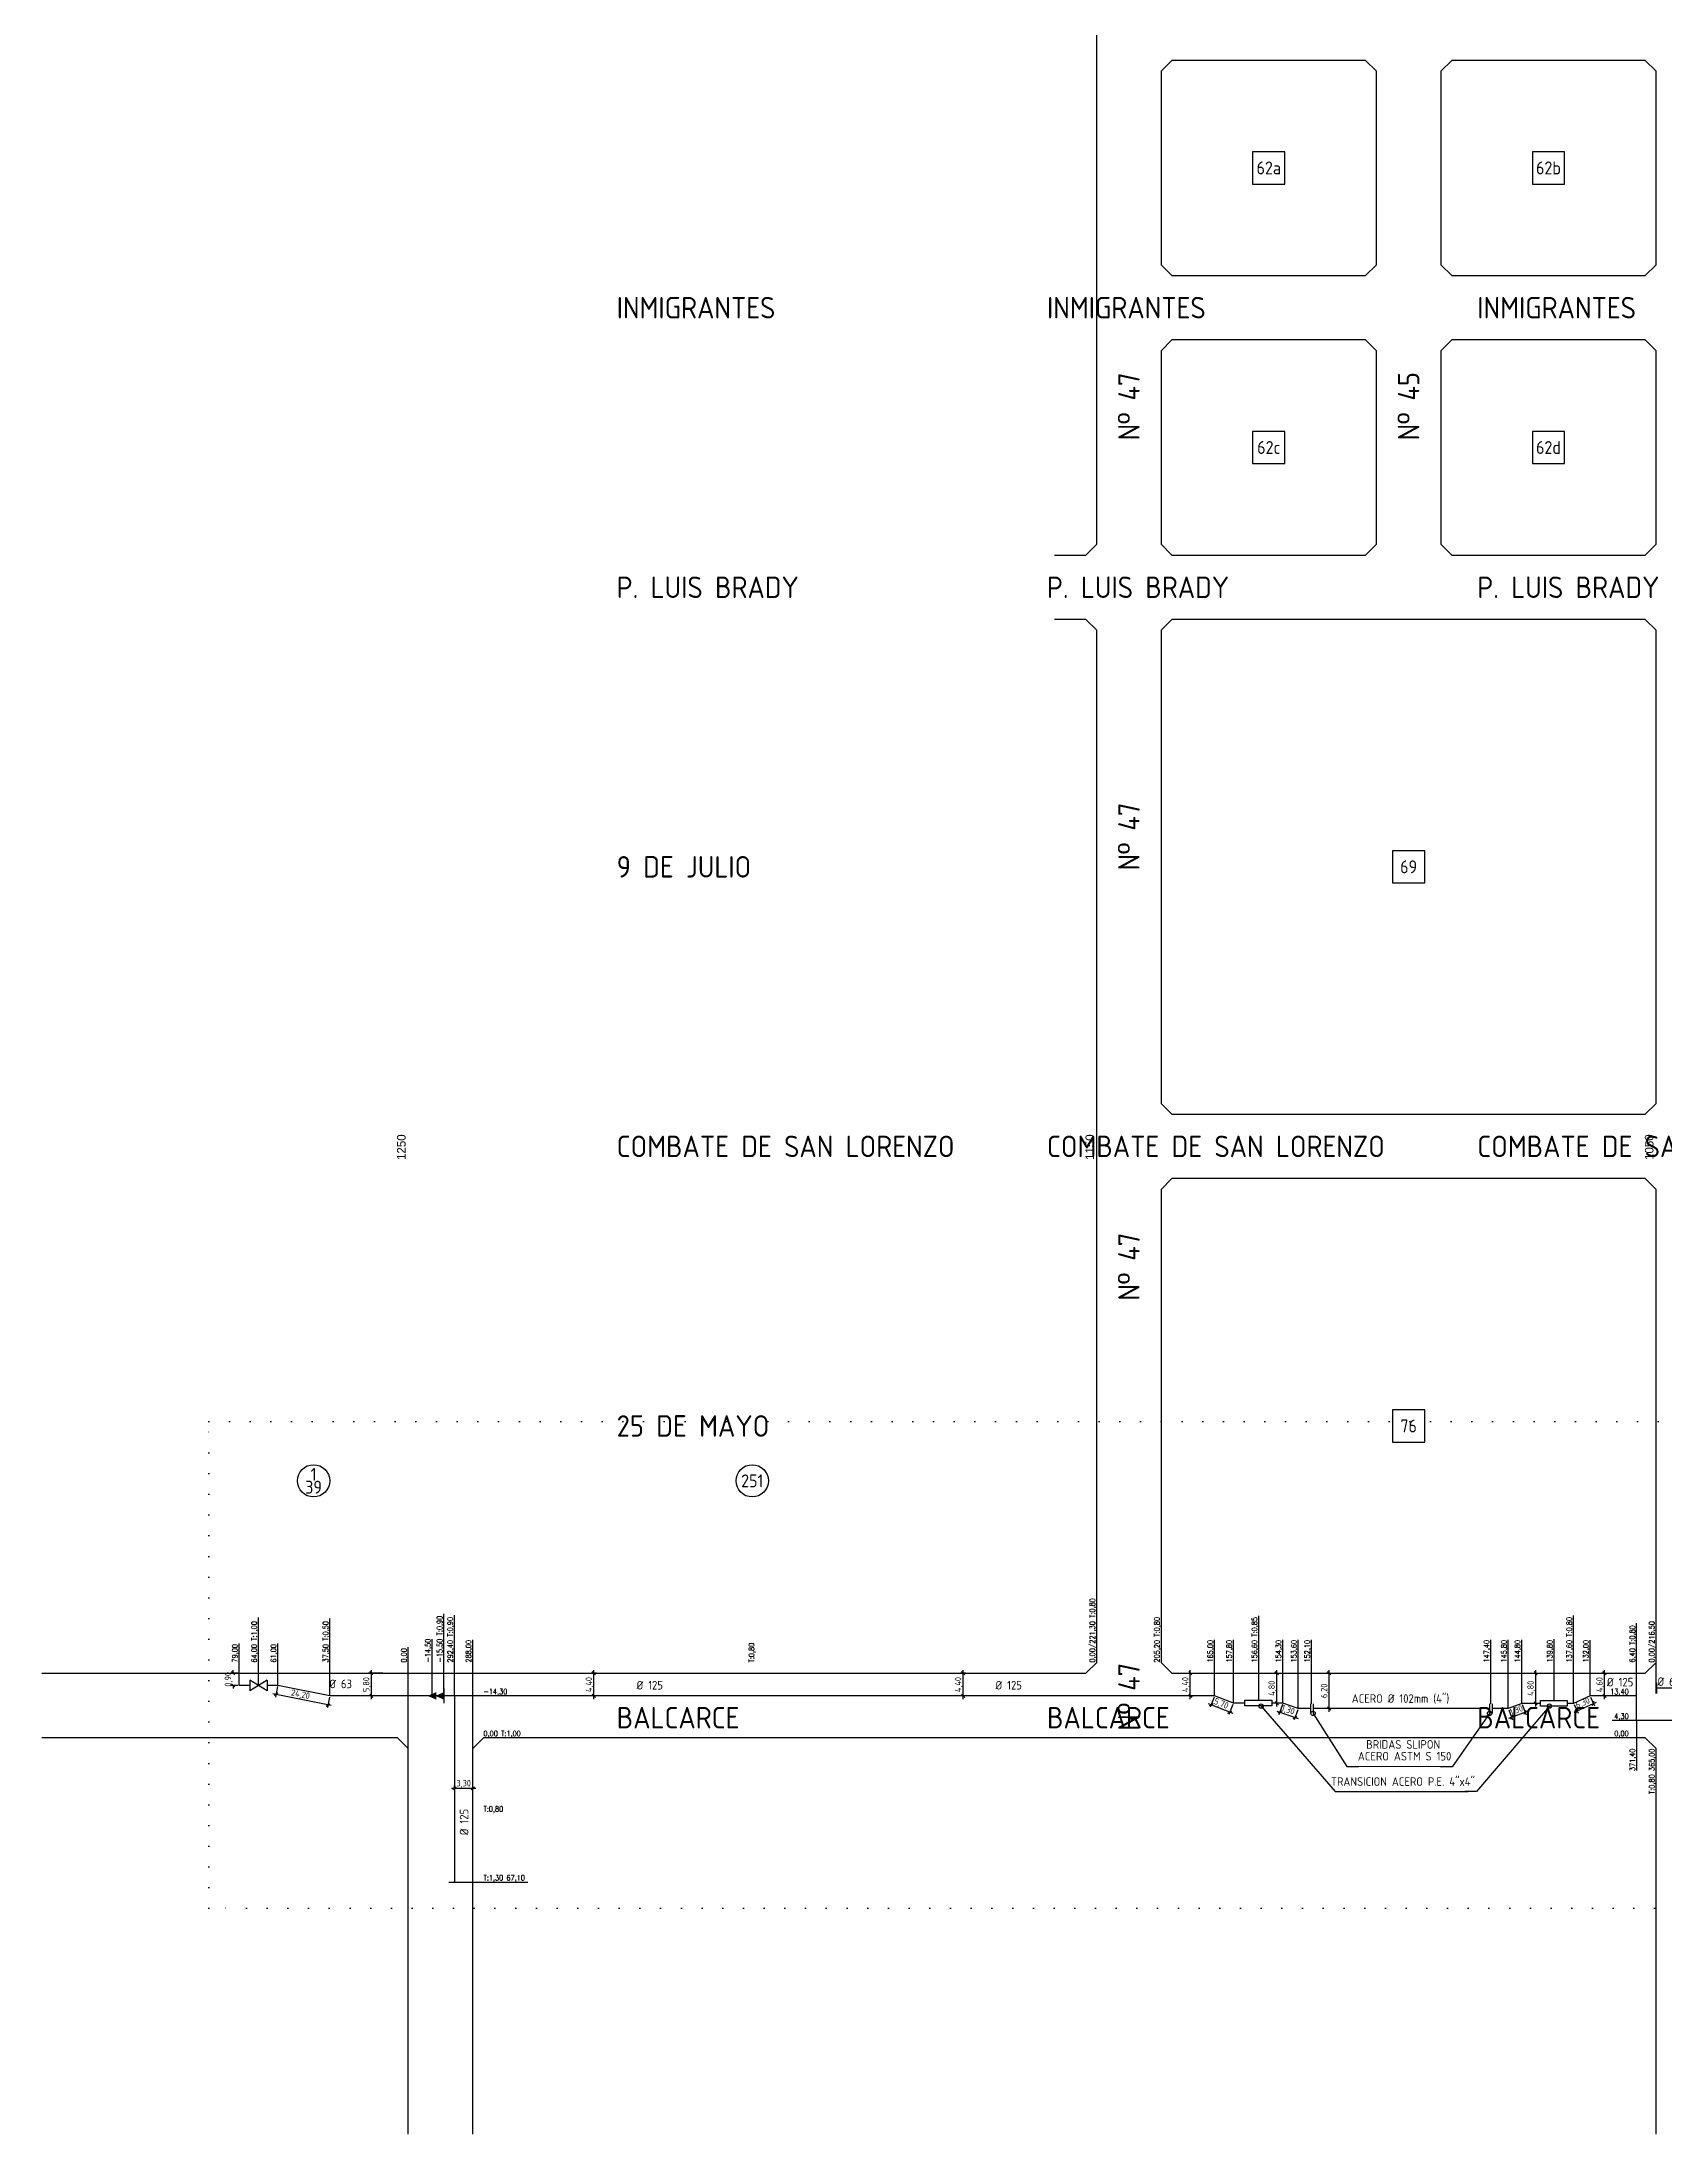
# Model space of a CAD drawing. Extents: x -48 to 13651, y -112 to 3468.
# Drawn here: x -48 to 706, y 1285 to 2258 of the extents above; entities that cross this region are included whole.
import ezdxf
from ezdxf.enums import TextEntityAlignment as Align

# ---------------------------------------------------------------- set-up
doc = ezdxf.new("R2010")
doc.units = 0
doc.header["$LTSCALE"] = 6
doc.header["$MEASUREMENT"] = 0
doc.linetypes.add('DOT2', pattern=[3.175, 0, -3.175])
doc.linetypes.add('HIDDEN', pattern=[0.375, 0.25, -0.125])
doc.layers.get('0').update_dxf_attribs({"linetype": 'CONTINUOUS'})
doc.layers.get('DEFPOINTS').update_dxf_attribs({"linetype": 'CONTINUOUS'})
for name, color, linetype in [('125', 101, 'CONTINUOUS'), ('A90', 10, 'CONTINUOUS'), ('AMPLIACIONES', 2, 'CONTINUOUS'), ('CAS', 7, 'CONTINUOUS'), ('CAÑERIA SIN CROQUIS', 210, 'HIDDEN'), ('Caño 110mm', 170, 'CONTINUOUS'), ('COTA', 2, 'CONTINUOUS'), ('Cotas', 7, 'CONTINUOUS'), ('MANZANAS', 7, 'CONTINUOUS'), ('NOMB_CALLES', 4, 'CONTINUOUS'), ('NUMCASA', 12, 'CONTINUOUS'), ('NUMERO-CROQUIS', 13, 'CONTINUOUS'), ('NUMERO-MANZANA', 4, 'CONTINUOUS'), ('PROGRESIVA', 60, 'CONTINUOUS'), ('RADIO', 4, 'DOT2'), ('REDUCCIONES', 13, 'CONTINUOUS'), ('TXTDIAMETRO', 7, 'CONTINUOUS'), ('VALVULAS', 20, 'CONTINUOUS')]:
    doc.layers.add(name, color=color, linetype=linetype)
doc.layers.add('ATENCION', color=7, linetype='CONTINUOUS', plot=False)
doc.styles.add('ABADIMTCONDE', font='isocp.shx')
doc.styles.add('GEOSLAB703LTBT', font='isocp.shx', dxfattribs={"width": 0.9, "height": 8})
doc.styles.add('GOTHICE', font='GOTHICE.shx', dxfattribs={"height": 0.6})
doc.styles.add('ROMANS', font='romans.shx', dxfattribs={"width": 0.8, "height": 2.5})
doc.dimstyles.new('COTA02', dxfattribs={"dimtxt": 3, "dimasz": 1.5, "dimexe": 1.25, "dimexo": 0.625, "dimgap": 0.3, "dimtad": 1, "dimtoh": 1, "dimdsep": 46, "dimlunit": 6, "dimtxsty": 'ABADIMTCONDE', "dimblk1": 'OBLIQUE', "dimblk2": 'OBLIQUE', "dimsah": 1, "dimcen": 2.5, "dimdle": 1.5, "dimclrd": 60, "dimclre": 60, "dimclrt": 256, "dimadec": 0, "dimazin": 0, "dimtfac": 1, "dimtix": 1, "dimtofl": 0, "dimtmove": 0, "dimatfit": 0, "dimldrblk": 'OBLIQUE', "dimfxl": 1, "dimtolj": 1, "dimtzin": 0, "dimarcsym": 0})
doc.dimstyles.new('COTA02$7', dxfattribs={"dimtxt": 2, "dimasz": 4, "dimexe": 1.25, "dimexo": 0.625, "dimtad": 3, "dimtih": 1, "dimtoh": 1, "dimdsep": 46, "dimlunit": 6, "dimtxsty": 'ABADIMTCONDE', "dimblk1": 'NONE', "dimblk2": 'NONE', "dimsah": 1, "dimcen": 2.5, "dimdle": 1.5, "dimclrd": 12, "dimclre": 12, "dimclrt": 256, "dimadec": 0, "dimazin": 0, "dimtfac": 1, "dimtix": 1, "dimtmove": 0, "dimatfit": 0, "dimldrblk": 'NONE', "dimfxl": 1, "dimtolj": 1, "dimtzin": 0, "dimarcsym": 0})

# ---------------------------------------------------------------- blocks, each defined once
blk = doc.blocks.new('_NONE')
at = {"color": 0, "linetype": 'ByBlock'}
blk.add_circle((0, 0), 0.25, dxfattribs=at)
blk = doc.blocks.new('CUADRADO')
at = {"layer": 'NUMERO-MANZANA', "linetype": 'Continuous'}
blk.add_lwpolyline([(-7.5, -7.5), (7.5, -7.5), (7.5, 7.5), (-7.5, 7.5)], close=True, dxfattribs=at)
blk = doc.blocks.new('CUPLARED')
at = {"layer": 'REDUCCIONES'}
blk.add_lwpolyline([(4, 0, 0, 3.5, 0), (0, 0, 3.5, 3.5, 0)], format="xyseb", dxfattribs=at)
blk = doc.blocks.new('D63')
at = {"layer": 'TXTDIAMETRO', "color": 7, "ltscale": 0.1, "style": 'ABADIMTCONDE'}
blk.add_text('Ø 63', height=4, dxfattribs=at).set_placement((0, 0), align=Align.MIDDLE)
blk = doc.blocks.new('_OBLIQUE')
at = {"color": 0, "linetype": 'ByBlock'}
blk.add_line((-0.5, -0.5), (0.5, 0.5), dxfattribs=at)
blk = doc.blocks.new('*D1157')
at = {"layer": 'COTA', "color": 60, "lineweight": -2, "transparency": 16777216}
for p, q in [((664.1, 1481.07), (674.5, 1485.72)), ((664.16, 1484.59), (665.98, 1480.54)), ((671.83, 1488.02), (673.64, 1483.97))]:
    blk.add_line(p, q, dxfattribs=at)
at = {"layer": 'DEFPOINTS', "color": 0, "transparency": 16777216}
for p in [(663.91, 1485.16), (671.57, 1488.59), (673.13, 1485.11)]:
    blk.add_point(p, dxfattribs=at)
at = {"layer": 'COTA', "color": 60, "lineweight": -2, "transparency": 16777216, "xscale": 1.5, "yscale": 1.5, "zscale": 1.5}
for p, rotation in [((665.47, 1481.68), 204.1134680173998), ((673.13, 1485.11), 24.11346801739984)]:
    blk.add_blockref('_OBLIQUE', p, dxfattribs=dict(at, rotation=rotation))
at = {"layer": 'COTA', "transparency": 16777216, "insert": (668.24, 1485.14), "char_height": 3, "attachment_point": 5, "rotation": 24.11347, "style": 'ABADIMTCONDE'}
blk.add_mtext('\\A1;6,30', dxfattribs=at)
blk = doc.blocks.new('*D1158')
at = {"layer": 'COTA', "color": 60, "lineweight": -2, "transparency": 16777216}
for p, q in [((642.79, 1481.57), (633.65, 1478.15)), ((633.74, 1482.2), (635.5, 1477.5)), ((640.06, 1484.57), (641.83, 1479.88))]:
    blk.add_line(p, q, dxfattribs=at)
at = {"layer": 'DEFPOINTS', "color": 0, "transparency": 16777216}
for p in [(633.52, 1482.78), (639.84, 1485.16), (635.06, 1478.67)]:
    blk.add_point(p, dxfattribs=at)
at = {"layer": 'COTA', "color": 60, "lineweight": -2, "transparency": 16777216, "xscale": 1.5, "yscale": 1.5, "zscale": 1.5}
for p, rotation in [((635.06, 1478.67), 200.5693236064851), ((641.39, 1481.05), 20.56932360648519)]:
    blk.add_blockref('_OBLIQUE', p, dxfattribs=dict(at, rotation=rotation))
at = {"layer": 'COTA', "transparency": 16777216, "insert": (637.39, 1481.71), "char_height": 3, "attachment_point": 5, "rotation": 20.56932, "style": 'ABADIMTCONDE'}
blk.add_mtext('\\A1;1,30', dxfattribs=at)
blk = doc.blocks.new('*D1159')
at = {"layer": 'COTA', "color": 60, "lineweight": -2, "transparency": 16777216}
for p, q in [((678.02, 1499.15), (677.04, 1499.15)), ((678.29, 1487.09), (678.29, 1500.65)), ((678.02, 1488.59), (677.04, 1488.59))]:
    blk.add_line(p, q, dxfattribs=at)
at = {"layer": 'DEFPOINTS', "color": 0, "transparency": 16777216}
for p in [(678.29, 1499.15), (678.64, 1499.15), (678.64, 1488.59)]:
    blk.add_point(p, dxfattribs=at)
at = {"layer": 'COTA', "color": 60, "lineweight": -2, "transparency": 16777216, "xscale": 1.5, "yscale": 1.5, "zscale": 1.5}
for p, rotation in [((678.29, 1499.15), 90), ((678.29, 1488.59), 270)]:
    blk.add_blockref('_OBLIQUE', p, dxfattribs=dict(at, rotation=rotation))
at = {"layer": 'COTA', "transparency": 16777216, "insert": (676.27, 1493.87), "char_height": 3, "attachment_point": 5, "rotation": 90, "style": 'ABADIMTCONDE'}
blk.add_mtext('\\A1;4,60', dxfattribs=at)
blk = doc.blocks.new('*D1160')
at = {"layer": 'COTA', "color": 60, "lineweight": -2, "transparency": 16777216}
for p, q in [((646.04, 1499.15), (647.53, 1499.15)), ((646.28, 1483.66), (646.28, 1500.65)), ((646.04, 1485.16), (647.53, 1485.16))]:
    blk.add_line(p, q, dxfattribs=at)
at = {"layer": 'DEFPOINTS', "color": 0, "transparency": 16777216}
for p in [(645.41, 1499.15), (646.28, 1499.15), (645.41, 1485.16)]:
    blk.add_point(p, dxfattribs=at)
at = {"layer": 'COTA', "color": 60, "lineweight": -2, "transparency": 16777216, "xscale": 1.5, "yscale": 1.5, "zscale": 1.5}
for p, rotation in [((646.28, 1499.15), 90), ((646.28, 1485.16), 270)]:
    blk.add_blockref('_OBLIQUE', p, dxfattribs=dict(at, rotation=rotation))
at = {"layer": 'COTA', "transparency": 16777216, "insert": (644.26, 1492.15), "char_height": 3, "attachment_point": 5, "rotation": 90, "style": 'ABADIMTCONDE'}
blk.add_mtext('\\A1;4,80', dxfattribs=at)
blk = doc.blocks.new('*D1161')
at = {"layer": 'COTA', "color": 60, "lineweight": -2, "transparency": 16777216}
for p, q in [((550.03, 1499.15), (549.05, 1499.15)), ((550.3, 1481.28), (550.3, 1500.65)), ((550.03, 1482.78), (549.05, 1482.78))]:
    blk.add_line(p, q, dxfattribs=at)
at = {"layer": 'DEFPOINTS', "color": 0, "transparency": 16777216}
for p in [(550.3, 1499.15), (550.65, 1499.15), (550.65, 1482.78)]:
    blk.add_point(p, dxfattribs=at)
at = {"layer": 'COTA', "color": 60, "lineweight": -2, "transparency": 16777216, "xscale": 1.5, "yscale": 1.5, "zscale": 1.5}
for p, rotation in [((550.3, 1499.15), 90), ((550.3, 1482.78), 270)]:
    blk.add_blockref('_OBLIQUE', p, dxfattribs=dict(at, rotation=rotation))
at = {"layer": 'COTA', "transparency": 16777216, "insert": (548.28, 1490.96), "char_height": 3, "attachment_point": 5, "rotation": 90, "style": 'ABADIMTCONDE'}
blk.add_mtext('\\A1;6,20', dxfattribs=at)
blk = doc.blocks.new('*D1162')
at = {"layer": 'COTA', "color": 60, "lineweight": -2, "transparency": 16777216}
for p, q in [((525.67, 1499.15), (524.7, 1499.15)), ((525.95, 1483.72), (525.95, 1500.65)), ((525.67, 1485.22), (524.7, 1485.22))]:
    blk.add_line(p, q, dxfattribs=at)
at = {"layer": 'DEFPOINTS', "color": 0, "transparency": 16777216}
for p in [(525.95, 1499.15), (526.3, 1499.15), (526.3, 1485.22)]:
    blk.add_point(p, dxfattribs=at)
at = {"layer": 'COTA', "color": 60, "lineweight": -2, "transparency": 16777216, "xscale": 1.5, "yscale": 1.5, "zscale": 1.5}
for p, rotation in [((525.95, 1499.15), 90), ((525.95, 1485.22), 270)]:
    blk.add_blockref('_OBLIQUE', p, dxfattribs=dict(at, rotation=rotation))
at = {"layer": 'COTA', "transparency": 16777216, "insert": (523.92, 1492.18), "char_height": 3, "attachment_point": 5, "rotation": 90, "style": 'ABADIMTCONDE'}
blk.add_mtext('\\A1;4,80', dxfattribs=at)
blk = doc.blocks.new('*D1163')
at = {"layer": 'COTA', "color": 60, "lineweight": -2, "transparency": 16777216}
for p, q in [((485.76, 1487.12), (485.76, 1500.65)), ((485.86, 1499.15), (487.01, 1499.15)), ((485.86, 1488.62), (487.01, 1488.62))]:
    blk.add_line(p, q, dxfattribs=at)
at = {"layer": 'DEFPOINTS', "color": 0, "transparency": 16777216}
for p in [(485.24, 1499.15), (485.76, 1499.15), (485.24, 1488.62)]:
    blk.add_point(p, dxfattribs=at)
at = {"layer": 'COTA', "color": 60, "lineweight": -2, "transparency": 16777216, "xscale": 1.5, "yscale": 1.5, "zscale": 1.5}
for p, rotation in [((485.76, 1499.15), 90), ((485.76, 1488.62), 270)]:
    blk.add_blockref('_OBLIQUE', p, dxfattribs=dict(at, rotation=rotation))
at = {"layer": 'COTA', "transparency": 16777216, "insert": (483.74, 1493.88), "char_height": 3, "attachment_point": 5, "rotation": 90, "style": 'ABADIMTCONDE'}
blk.add_mtext('\\A1;4,40', dxfattribs=at)
blk = doc.blocks.new('*D1164')
at = {"layer": 'COTA', "color": 60, "lineweight": -2, "transparency": 16777216}
for p, q in [((525.92, 1481.55), (535.9, 1478.13)), ((528.56, 1484.63), (526.94, 1479.88)), ((535.7, 1482.19), (534.07, 1477.44))]:
    blk.add_line(p, q, dxfattribs=at)
at = {"layer": 'DEFPOINTS', "color": 0, "transparency": 16777216}
for p in [(528.77, 1485.22), (535.9, 1482.78), (534.48, 1478.62)]:
    blk.add_point(p, dxfattribs=at)
at = {"layer": 'COTA', "color": 60, "lineweight": -2, "transparency": 16777216, "xscale": 1.5, "yscale": 1.5, "zscale": 1.5}
for p, rotation in [((527.34, 1481.06), 161.1220401198273), ((534.48, 1478.62), 341.1220401198273)]:
    blk.add_blockref('_OBLIQUE', p, dxfattribs=dict(at, rotation=rotation))
at = {"layer": 'COTA', "transparency": 16777216, "insert": (531.13, 1481.91), "char_height": 3, "attachment_point": 5, "rotation": 341.12204, "style": 'ABADIMTCONDE'}
blk.add_mtext('\\A1;1,30', dxfattribs=at)
blk = doc.blocks.new('*D1165')
at = {"layer": 'COTA', "color": 60, "lineweight": -2, "transparency": 16777216}
for p, q in [((494.04, 1485.01), (505.55, 1480.52)), ((496.82, 1488.04), (494.98, 1483.3)), ((505.55, 1484.64), (503.7, 1479.9))]:
    blk.add_line(p, q, dxfattribs=at)
at = {"layer": 'DEFPOINTS', "color": 0, "transparency": 16777216}
for p in [(497.05, 1488.62), (504.15, 1481.07), (505.77, 1485.22)]:
    blk.add_point(p, dxfattribs=at)
at = {"layer": 'COTA', "color": 60, "lineweight": -2, "transparency": 16777216, "xscale": 1.5, "yscale": 1.5, "zscale": 1.5}
for p, rotation in [((495.43, 1484.46), 158.7286412460765), ((504.15, 1481.07), 338.7286412460765)]:
    blk.add_blockref('_OBLIQUE', p, dxfattribs=dict(at, rotation=rotation))
at = {"layer": 'COTA', "transparency": 16777216, "insert": (500.06, 1484.83), "char_height": 3, "attachment_point": 5, "rotation": 338.72864, "style": 'ABADIMTCONDE'}
blk.add_mtext('\\A1;5,70', dxfattribs=at)
blk = doc.blocks.new('*D1166')
at = {"layer": 'COTA', "color": 60, "lineweight": -2, "transparency": 16777216}
for p, q in [((142.29, 1445.65), (153.73, 1445.65)), ((143.79, 1445.64), (143.79, 1446.9)), ((152.23, 1445.64), (152.23, 1446.9))]:
    blk.add_line(p, q, dxfattribs=at)
at = {"layer": 'DEFPOINTS', "color": 0, "transparency": 16777216}
for p in [(143.79, 1445.02), (152.23, 1445.65), (152.23, 1445.02)]:
    blk.add_point(p, dxfattribs=at)
at = {"layer": 'COTA', "color": 60, "lineweight": -2, "transparency": 16777216, "xscale": 1.5, "yscale": 1.5, "zscale": 1.5, "rotation": 180}
blk.add_blockref('_OBLIQUE', (143.79, 1445.65), dxfattribs=at)
at = {"layer": 'COTA', "color": 60, "lineweight": -2, "transparency": 16777216, "xscale": 1.5, "yscale": 1.5, "zscale": 1.5}
blk.add_blockref('_OBLIQUE', (152.23, 1445.65), dxfattribs=at)
at = {"layer": 'COTA', "transparency": 16777216, "insert": (148.01, 1447.68), "char_height": 3, "attachment_point": 5, "style": 'ABADIMTCONDE'}
blk.add_mtext('\\A1;3,30', dxfattribs=at)
blk = doc.blocks.new('*D1167')
at = {"layer": 'COTA', "color": 60, "lineweight": -2, "transparency": 16777216}
for p, q in [((209.78, 1499.15), (207.27, 1499.15)), ((208.52, 1487.12), (208.52, 1500.65)), ((209.78, 1488.62), (207.27, 1488.62))]:
    blk.add_line(p, q, dxfattribs=at)
at = {"layer": 'DEFPOINTS', "color": 0, "transparency": 16777216}
for p in [(208.52, 1499.15), (210.4, 1499.15), (210.4, 1488.62)]:
    blk.add_point(p, dxfattribs=at)
at = {"layer": 'COTA', "color": 60, "lineweight": -2, "transparency": 16777216, "xscale": 1.5, "yscale": 1.5, "zscale": 1.5}
for p, rotation in [((208.52, 1499.15), 90), ((208.52, 1488.62), 270)]:
    blk.add_blockref('_OBLIQUE', p, dxfattribs=dict(at, rotation=rotation))
at = {"layer": 'COTA', "transparency": 16777216, "insert": (206.5, 1493.88), "char_height": 3, "attachment_point": 5, "rotation": 90, "style": 'ABADIMTCONDE'}
blk.add_mtext('\\A1;4,40', dxfattribs=at)
blk = doc.blocks.new('*D1168')
at = {"layer": 'COTA', "color": 60, "lineweight": -2, "transparency": 16777216}
for p, q in [((381.42, 1499.15), (378.92, 1499.15)), ((380.17, 1487.12), (380.17, 1500.65)), ((381.42, 1488.62), (378.92, 1488.62))]:
    blk.add_line(p, q, dxfattribs=at)
at = {"layer": 'DEFPOINTS', "color": 0, "transparency": 16777216}
for p in [(380.17, 1499.15), (382.04, 1499.15), (382.04, 1488.62)]:
    blk.add_point(p, dxfattribs=at)
at = {"layer": 'COTA', "color": 60, "lineweight": -2, "transparency": 16777216, "xscale": 1.5, "yscale": 1.5, "zscale": 1.5}
for p, rotation in [((380.17, 1499.15), 90), ((380.17, 1488.62), 270)]:
    blk.add_blockref('_OBLIQUE', p, dxfattribs=dict(at, rotation=rotation))
at = {"layer": 'COTA', "transparency": 16777216, "insert": (378.14, 1493.88), "char_height": 3, "attachment_point": 5, "rotation": 90, "style": 'ABADIMTCONDE'}
blk.add_mtext('\\A1;4,40', dxfattribs=at)
blk = doc.blocks.new('*D1463')
at = {"layer": 'DEFPOINTS', "color": 0, "transparency": 16777216}
for p in [(60.79, 1489.31), (61.64, 1493.52), (85.84, 1488.62)]:
    blk.add_point(p, dxfattribs=at)
at = {"layer": 'PROGRESIVA', "color": 60, "lineweight": -2, "transparency": 16777216}
for p, q in [((86.46, 1484.11), (59.32, 1489.6)), ((61.52, 1492.91), (60.54, 1488.08)), ((85.72, 1488.01), (84.74, 1483.18))]:
    blk.add_line(p, q, dxfattribs=at)
at = {"layer": 'PROGRESIVA', "color": 60, "lineweight": -2, "transparency": 16777216, "xscale": 1.5, "yscale": 1.5, "zscale": 1.5}
for p, rotation in [((60.79, 1489.31), 168.5535409070618), ((84.99, 1484.41), 348.5535409070618)]:
    blk.add_blockref('_OBLIQUE', p, dxfattribs=dict(at, rotation=rotation))
at = {"layer": 'PROGRESIVA', "transparency": 16777216, "insert": (72.12, 1489.08), "char_height": 3, "attachment_point": 5, "rotation": 348.55354, "style": 'ABADIMTCONDE'}
blk.add_mtext('\\A1;24,20', dxfattribs=at)
blk = doc.blocks.new('*D1464')
at = {"layer": 'DEFPOINTS', "color": 0, "transparency": 16777216}
for p in [(40.83, 1499.15), (43.64, 1499.15), (43.64, 1493.52)]:
    blk.add_point(p, dxfattribs=at)
at = {"layer": 'PROGRESIVA', "color": 60, "lineweight": -2, "transparency": 16777216}
for p, q in [((43.02, 1499.15), (39.58, 1499.15)), ((40.83, 1499.15), (40.83, 1500.65)), ((43.02, 1493.52), (39.58, 1493.52)), ((40.83, 1493.52), (40.83, 1492.02))]:
    blk.add_line(p, q, dxfattribs=at)
at = {"layer": 'PROGRESIVA', "color": 60, "lineweight": -2, "transparency": 16777216, "xscale": 1.5, "yscale": 1.5, "zscale": 1.5}
for p, rotation in [((40.83, 1499.15), 270), ((40.83, 1493.52), 90)]:
    blk.add_blockref('_OBLIQUE', p, dxfattribs=dict(at, rotation=rotation))
at = {"layer": 'PROGRESIVA', "transparency": 16777216, "insert": (38.8, 1496.33), "char_height": 3, "attachment_point": 5, "rotation": 90, "style": 'ABADIMTCONDE'}
blk.add_mtext('\\A1;0,90', dxfattribs=at)
blk = doc.blocks.new('*D1465')
at = {"layer": 'DEFPOINTS', "color": 0, "transparency": 16777216}
for p in [(105.1, 1499.15), (111.14, 1499.15), (111.14, 1488.62)]:
    blk.add_point(p, dxfattribs=at)
at = {"layer": 'PROGRESIVA', "color": 60, "lineweight": -2, "transparency": 16777216}
for p, q in [((110.51, 1499.15), (103.85, 1499.15)), ((105.1, 1487.12), (105.1, 1500.65)), ((110.51, 1488.62), (103.85, 1488.62))]:
    blk.add_line(p, q, dxfattribs=at)
at = {"layer": 'PROGRESIVA', "color": 60, "lineweight": -2, "transparency": 16777216, "xscale": 1.5, "yscale": 1.5, "zscale": 1.5}
for p, rotation in [((105.1, 1499.15), 90), ((105.1, 1488.62), 270)]:
    blk.add_blockref('_OBLIQUE', p, dxfattribs=dict(at, rotation=rotation))
at = {"layer": 'PROGRESIVA', "transparency": 16777216, "insert": (103.07, 1493.88), "char_height": 3, "attachment_point": 5, "rotation": 90, "style": 'ABADIMTCONDE'}
blk.add_mtext('\\A1;5,80', dxfattribs=at)
blk = doc.blocks.new('Ø125')
at = {"layer": 'TXTDIAMETRO', "color": 7, "ltscale": 0.1, "style": 'ABADIMTCONDE'}
blk.add_text('Ø 125', height=4, dxfattribs=at).set_placement((0, 0), align=Align.MIDDLE)
blk = doc.blocks.new('Tapa')
at = {"layer": 'Cotas', "lineweight": 40, "ltscale": 3}
blk.add_line((-2.43, 0), (2.43, 0), dxfattribs=at)

msp = doc.modelspace()

# ---------------------------------------------------------------- linework, layer by layer
at = {"layer": '125', "ltscale": 0.1}
for p, q in [((497.051, 1488.618), (138.842, 1488.618)), ((143.788, 1488.618), (143.788, 1402.045)), ((505.772, 1485.222), (497.051, 1488.618)), ((511.136, 1485.222), (505.772, 1485.222)), ((528.765, 1485.222), (523.619, 1485.222)), ((535.901, 1482.782), (528.765, 1485.222)), ((541.618, 1482.782), (535.901, 1482.782)), ((624.863, 1482.782), (542.866, 1482.782)), ((633.516, 1482.782), (626.111, 1482.782)), ((639.845, 1485.157), (633.516, 1482.782)), ((648.506, 1485.157), (639.845, 1485.157)), ((663.909, 1485.157), (660.989, 1485.157)), ((671.573, 1488.588), (663.909, 1485.157)), ((693.22, 1488.588), (671.573, 1488.588)), ((693.22, 1477.129), (693.22, 1488.588)), ((1072.196, 1477.129), (693.22, 1477.129))]:
    msp.add_line(p, q, dxfattribs=at)
at = {"layer": 'A90', "ltscale": 0.1}
msp.add_line((138.842, 1488.618), (133.329, 1488.618), dxfattribs=at)
at = {"layer": 'CAS', "ltscale": 0.1}
for p, q in [((138.842, 1492.018), (138.842, 1485.217)), ((141.157, 1402.045), (146.42, 1402.045))]:
    msp.add_line(p, q, dxfattribs=at)
at = {"layer": 'Caño 110mm', "ltscale": 0.1}
for p, q in [((43.642, 1493.518), (43.642, 1499.035)), ((48.639, 1493.518), (43.642, 1493.518)), ((61.642, 1493.518), (56.646, 1493.518)), ((85.842, 1488.618), (61.642, 1493.518)), ((133.329, 1488.618), (85.842, 1488.618))]:
    msp.add_line(p, q, dxfattribs=at)
at = {"layer": 'Caño 110mm'}
msp.add_line((905.234, 1492.184), (702.234, 1492.184), dxfattribs=at)
at = {"layer": 'COTA', "color": 12, "ltscale": 0.1}
for p, q in [((603.438, 1455.652), (562.554, 1455.83)), ((553.072, 1444.084), (614.834, 1444.095))]:
    msp.add_line(p, q, dxfattribs=at)
at = {"layer": 'MANZANAS'}
for p, q in [((442.234, 2024.145), (442.234, 2504.145)), ((477.234, 2249.145), (472.234, 2244.145)), ((567.234, 2249.145), (477.234, 2249.145)), ((572.234, 2244.145), (567.234, 2249.145)), ((607.234, 2249.145), (602.234, 2244.145)), ((697.234, 2249.145), (607.234, 2249.145)), ((702.234, 2244.145), (697.234, 2249.145)), ((472.234, 2244.145), (472.234, 2154.145)), ((572.234, 2154.145), (572.234, 2244.145)), ((602.234, 2244.145), (602.234, 2154.145)), ((702.234, 2154.145), (702.234, 2244.145)), ((477.234, 2149.145), (472.234, 2154.145)), ((572.234, 2154.145), (567.234, 2149.145)), ((607.234, 2149.145), (602.234, 2154.145)), ((702.234, 2154.145), (697.234, 2149.145)), ((477.234, 2149.145), (567.234, 2149.145)), ((607.234, 2149.145), (697.234, 2149.145)), ((477.234, 2119.145), (472.234, 2114.145)), ((472.234, 2114.145), (472.234, 2024.145)), ((567.234, 2119.145), (477.234, 2119.145)), ((567.234, 2119.145), (572.234, 2114.145)), ((572.234, 2024.145), (572.234, 2114.145)), ((607.234, 2119.145), (602.234, 2114.145)), ((602.234, 2114.145), (602.234, 2024.145)), ((697.234, 2119.145), (607.234, 2119.145)), ((697.234, 2119.145), (702.234, 2114.145)), ((702.234, 2024.145), (702.234, 2114.145)), ((442.234, 2024.145), (437.234, 2019.145)), ((477.234, 2019.145), (472.234, 2024.145)), ((572.234, 2024.145), (567.234, 2019.145)), ((607.234, 2019.145), (602.234, 2024.145)), ((702.234, 2024.145), (697.234, 2019.145)), ((422.622, 2019.145), (437.234, 2019.145)), ((477.234, 2019.145), (567.234, 2019.145)), ((607.234, 2019.145), (697.234, 2019.145)), ((437.234, 1989.145), (422.622, 1989.145)), ((437.234, 1989.145), (442.234, 1984.145)), ((472.234, 1984.145), (477.234, 1989.145)), ((697.234, 1989.145), (477.234, 1989.145)), ((697.234, 1989.145), (702.234, 1984.145)), ((442.234, 1504.145), (442.234, 1984.145)), ((472.234, 1984.145), (472.234, 1764.145)), ((702.234, 1764.145), (702.234, 1984.145)), ((477.234, 1759.145), (472.234, 1764.145)), ((702.234, 1764.145), (697.234, 1759.145)), ((477.234, 1759.145), (697.234, 1759.145)), ((477.234, 1729.145), (472.234, 1724.145)), ((472.234, 1724.145), (472.234, 1504.145)), ((697.234, 1729.145), (477.234, 1729.145)), ((697.234, 1729.145), (702.234, 1724.145)), ((702.234, 1504.145), (702.234, 1724.145)), ((-48.043, 1499.145), (437.234, 1499.145)), ((442.234, 1504.145), (437.234, 1499.145)), ((477.234, 1499.145), (472.234, 1504.145)), ((477.234, 1499.145), (697.234, 1499.145)), ((697.234, 1499.145), (702.234, 1504.145)), ((117.234, 1469.145), (-48.043, 1469.145)), ((122.234, 1464.145), (117.234, 1469.145)), ((122.234, 1284.82), (122.234, 1464.145)), ((152.234, 1464.145), (157.234, 1469.145)), ((152.234, 1284.82), (152.234, 1464.145)), ((697.234, 1469.145), (157.234, 1469.145)), ((702.234, 1464.145), (697.234, 1469.145)), ((702.234, 1284.82), (702.234, 1464.145))]:
    msp.add_line(p, q, dxfattribs=at)
at = {"layer": 'NUMERO-CROQUIS'}
for centre in [(78.256, 1588.612), (282.149, 1588.612)]:
    msp.add_circle(centre, 7.5, dxfattribs=at)
at = {"layer": 'NUMERO-MANZANA'}
msp.add_lwpolyline([(579.734, 1866.645), (594.734, 1866.645), (594.734, 1881.645), (579.734, 1881.645)], close=True, dxfattribs=at)
at = {"layer": 'PROGRESIVA'}
for p, q in [((52.642, 1493.518), (52.642, 1525.065)), ((85.842, 1488.618), (85.842, 1524.533)), ((138.842, 1488.618), (138.842, 1526.84)), ((143.788, 1488.618), (143.788, 1526.154)), ((517.579, 1486.643), (517.579, 1525.89)), ((663.909, 1485.157), (663.909, 1526.064)), ((693.22, 1488.588), (693.22, 1522.413)), ((43.642, 1493.518), (43.642, 1512.999)), ((61.642, 1493.518), (61.642, 1512.999)), ((122.234, 1464.145), (122.234, 1511.225)), ((133.329, 1488.618), (133.329, 1515.026)), ((152.234, 1464.145), (152.234, 1514.621)), ((497.051, 1488.618), (497.051, 1514.763)), ((505.772, 1485.222), (505.772, 1514.763)), ((528.765, 1485.222), (528.765, 1514.763)), ((535.901, 1482.782), (535.901, 1514.763)), ((542.109, 1484.858), (542.109, 1514.763)), ((625.405, 1484.858), (625.405, 1514.763)), ((633.516, 1482.782), (633.516, 1514.763)), ((639.845, 1485.157), (639.845, 1514.763)), ((654.806, 1486.482), (654.806, 1514.936)), ((671.573, 1488.588), (671.573, 1514.589)), ((702.234, 1492.184), (702.234, 1504.145)), ((693.22, 1477.129), (681.759, 1477.129)), ((693.22, 1477.129), (693.22, 1453.866)), ((143.788, 1402.045), (177.905, 1402.045))]:
    msp.add_line(p, q, dxfattribs=at)
at = {"layer": 'RADIO', "color": 4, "ltscale": 0.5}
for p, q in [((29.527, 1616.185), (977.877, 1616.185)), ((29.527, 1389.878), (29.527, 1616.185)), ((1028.818, 1389.878), (29.527, 1389.878))]:
    msp.add_line(p, q, dxfattribs=at)
at = {"layer": 'REDUCCIONES', "ltscale": 0.1}
for p, q in [((541.618, 1484.866), (541.618, 1480.491)), ((542.866, 1484.866), (542.866, 1480.491)), ((624.863, 1484.866), (624.863, 1480.491)), ((626.111, 1484.866), (626.111, 1480.491))]:
    msp.add_line(p, q, dxfattribs=at)
at = {"layer": 'REDUCCIONES'}
for points in [[(511.136, 1486.643), (523.619, 1486.643), (523.619, 1483.956), (511.136, 1483.956)], [(648.506, 1486.482), (660.989, 1486.482), (660.989, 1483.795), (648.506, 1483.795)]]:
    msp.add_lwpolyline(points, close=True, dxfattribs=at)
at = {"layer": 'VALVULAS'}
for p, q in [((48.639, 1496), (48.639, 1491.035)), ((56.646, 1496), (48.639, 1491.035)), ((56.646, 1491.035), (48.639, 1496)), ((56.646, 1496), (56.646, 1491.035))]:
    msp.add_line(p, q, dxfattribs=at)

# ---------------------------------------------------------------- block references
at = {"layer": 'AMPLIACIONES', "ltscale": 0.1}
for name, p in [('CUADRADO', (522.234, 2199.145)), ('CUADRADO', (652.234, 2199.145)), ('CUADRADO', (522.234, 2069.145)), ('CUADRADO', (652.234, 2069.145)), ('CUADRADO', (587.234, 1614.145)), ('D63', (90.832, 1494.193))]:
    msp.add_blockref(name, p, dxfattribs=at)
at = {"layer": 'AMPLIACIONES', "ltscale": 0.1, "rotation": 180}
for p in [(135.269, 1488.618), (138.842, 1488.618)]:
    msp.add_blockref('CUPLARED', p, dxfattribs=at)
at = {"layer": 'CAS', "rotation": 270}
msp.add_blockref('Tapa', (702.234, 1492.184), dxfattribs=at)
at = {"layer": 'CAÑERIA SIN CROQUIS', "color": 13, "ltscale": 0.1}
msp.add_blockref('D63', (708.16, 1495.252), dxfattribs=at)
at = {"layer": 'COTA'}
for p in [(234.526, 1493.583), (401.344, 1493.584), (685.546, 1495.025)]:
    msp.add_blockref('Ø125', p, dxfattribs=at)
at = {"layer": 'COTA', "rotation": 90}
msp.add_blockref('Ø125', (148.195, 1429.96), dxfattribs=at)

# ---------------------------------------------------------------- texts
at = {"layer": 'ATENCION', "style": 'GEOSLAB703LTBT'}
for s, p in [('INMIGRANTES', (419.141, 2134.145)), ('INMIGRANTES', (619.141, 2134.145)), ('P. LUIS BRADY', (419.141, 2004.145)), ('P. LUIS BRADY', (619.141, 2004.145)), ('COMBATE DE SAN LORENZO', (419.141, 1744.145)), ('COMBATE DE SAN LORENZO', (619.141, 1744.145)), ('BALCARCE', (419.141, 1478.487)), ('BALCARCE', (619.141, 1478.487))]:
    msp.add_text(s, height=10, dxfattribs=at).set_placement(p, align=Align.MIDDLE_LEFT)
for s, p in [('Nº 47', (457.234, 2072.415)), ('Nº 45', (587.234, 2072.415)), ('Nº 47', (457.234, 1872.415)), ('Nº 47', (457.234, 1672.415)), ('Nº 47', (457.234, 1472.415))]:
    msp.add_text(s, height=10, rotation=90, dxfattribs=at).set_placement(p, align=Align.MIDDLE_LEFT)
at = {"layer": 'CAÑERIA SIN CROQUIS', "color": 12, "ltscale": 0.1, "char_height": 2, "style": 'ABADIMTCONDE'}
for s, insert, attachment_point in [('\\A1; ', (563.453, 1456.455), 4), ('\\A1; ', (602.813, 1457.277), 6), ('\\A1;', (554.034, 1446.057), 4), ('\\A1; ', (614.209, 1445.72), 6)]:
    msp.add_mtext(s, dxfattribs=dict(at, insert=insert, attachment_point=attachment_point))
at = {"layer": 'COTA', "color": 13, "ltscale": 0.1, "style": 'ABADIMTCONDE'}
msp.add_text('ACERO Ø 102mm (4")', height=4, dxfattribs=at).set_placement((583.447, 1484.186), align=Align.BOTTOM_CENTER)
for s, p in [('ACERO ASTM S 150', (563.651, 1458.57)), ('BRIDAS SLIPON', (567.493, 1464.05)), ('TRANSICION ACERO P.E. 4"x4"', (551.119, 1446.78))]:
    msp.add_text(s, height=4, dxfattribs=at).set_placement(p)
at = {"layer": 'NOMB_CALLES', "style": 'GEOSLAB703LTBT'}
for s, p in [('INMIGRANTES', (219.141, 2134.145)), ('P. LUIS BRADY', (219.141, 2004.145)), ('9 DE JULIO', (219.141, 1874.145)), ('COMBATE DE SAN LORENZO', (219.141, 1744.145)), ('25 DE MAYO', (219.141, 1614.145)), ('BALCARCE', (219.141, 1478.487))]:
    msp.add_text(s, height=10, dxfattribs=at).set_placement(p, align=Align.MIDDLE_LEFT)
at = {"layer": 'NUMCASA', "color": 12, "linetype": 'Continuous', "style": 'GOTHICE'}
for s, p in [('1250', (122.234, 1743.791)), ('1150', (442.234, 1743.791)), ('1050', (702.234, 1743.791))]:
    msp.add_text(s, height=4, rotation=90, dxfattribs=at).set_placement(p, align=Align.BOTTOM_CENTER)
at = {"layer": 'NUMERO-CROQUIS', "style": 'GEOSLAB703LTBT'}
for s, p in [('39', (78.256, 1585.699)), ('1', (78.256, 1591.637)), ('251', (282.149, 1588.612))]:
    msp.add_text(s, height=6, dxfattribs=at).set_placement(p, align=Align.MIDDLE)
at = {"layer": 'NUMERO-MANZANA', "style": 'GEOSLAB703LTBT'}
for s, p in [('62a', (522.234, 2199.145)), ('62b', (652.234, 2199.145)), ('62c', (522.234, 2069.145)), ('62d', (652.234, 2069.145)), ('69', (587.234, 1874.145)), ('76', (587.234, 1614.145))]:
    msp.add_text(s, height=6, dxfattribs=at).set_placement(p, align=Align.MIDDLE)
at = {"layer": 'PROGRESIVA', "style": 'ROMANS', "width": 0.8}
for s, p in [('0,00/221,30 T:0,80', (442.234, 1504.145)), ('64,00 T:1,00', (52.642, 1504.145)), ('37,50 T:0,50', (85.85, 1504.145)), ('-15,50 T:0,90', (138.85, 1504.145)), ('292,40 T:0,90', (143.763, 1504.145)), ('205,20 T:0,80', (472.234, 1504.145)), ('156,60 T:0,85', (517.579, 1504.145)), ('137,60 T:0,80', (663.909, 1504.145)), ('6,40 T:0,80', (693.22, 1504.145)), ('0,00/216,50', (702.234, 1504.145)), ('79,00', (43.642, 1504.145)), ('61,00', (61.642, 1504.145)), ('0,00', (122.234, 1504.145)), ('-14,50', (133.337, 1504.145)), ('288,00', (152.234, 1504.145)), ('T:0,80', (283.788, 1504.145)), ('165,00', (497.051, 1504.145)), ('157,80', (505.772, 1504.145)), ('154,30', (528.765, 1504.145)), ('153,60', (535.901, 1504.145)), ('152,10', (542.109, 1504.145)), ('147,40', (625.405, 1504.145)), ('145,80', (633.516, 1504.145)), ('144,80', (639.845, 1504.145)), ('139,80', (654.806, 1504.145)), ('132,00', (671.573, 1504.145))]:
    msp.add_text(s, height=2.5, rotation=90, dxfattribs=at).set_placement(p, align=Align.BOTTOM_LEFT)
for s, p in [('-14,30', (157.234, 1488.618)), ('0,00 T:1,00', (157.234, 1469.145)), ('T:0,80', (157.234, 1434.063)), ('T:1,30 67,10', (157.234, 1402.045))]:
    msp.add_text(s, height=2.5, dxfattribs=at).set_placement(p, align=Align.BOTTOM_LEFT)
for s, p in [('13,40', (689.491, 1488.588)), ('4,30', (689.491, 1477.129)), ('0,00', (689.491, 1469.145))]:
    msp.add_text(s, height=2.5, dxfattribs=at).set_placement(p, align=Align.BOTTOM_RIGHT)
for s, p in [('371,40', (693.22, 1464.145)), ('T:0,80 365,00', (702.234, 1464.145))]:
    msp.add_text(s, height=2.5, rotation=90, dxfattribs=at).set_placement(p, align=Align.BOTTOM_RIGHT)

# ---------------------------------------------------------------- dimensions: what is measured, and where the dimension line sits
at = {"layer": 'COTA', "color": 12}
for base, p1, p2, text, picture, middle in [((208.525, 1499.145), (210.4, 1488.618), (210.4, 1499.145), '4,40', '*D1167', (206.5, 1493.881)), ((380.168, 1499.145), (382.044, 1488.618), (382.044, 1499.145), '4,40', '*D1168', (378.143, 1493.881)), ((485.76, 1499.145), (485.238, 1488.618), (485.238, 1499.145), '4,40', '*D1163', (483.735, 1493.881)), ((525.947, 1499.145), (526.295, 1485.222), (526.295, 1499.145), '4,80', '*D1162', (523.922, 1492.184)), ((550.303, 1499.145), (550.651, 1482.782), (550.651, 1499.145), '6,20', '*D1161', (548.278, 1490.964)), ((646.282, 1499.145), (645.412, 1485.157), (645.412, 1499.145), '4,80', '*D1160', (644.257, 1492.151)), ((678.292, 1499.145), (678.64, 1488.588), (678.64, 1499.145), '4,60', '*D1159', (676.267, 1493.867))]:
    dim = msp.add_linear_dim(base=base, p1=p1, p2=p2, angle=90, text=text, dimstyle='COTA02', dxfattribs=at)
    dim.commit()
    dim.dimension.update_dxf_attribs({"geometry": picture, "text_midpoint": middle})
for base, p1, p2, angle, text, picture, middle in [((504.155, 1481.067), (497.051, 1488.618), (505.772, 1485.222), 338.728641, '5,70', '*D1165', (499.33, 1482.946)), ((534.477, 1478.62), (528.765, 1485.222), (535.901, 1482.782), 341.12204, '1,30', '*D1164', (530.471, 1479.99)), ((635.058, 1478.673), (639.845, 1485.157), (633.516, 1482.782), 200.569324, '1,30', '*D1158', (638.105, 1479.816)), ((673.13, 1485.11), (663.909, 1485.157), (671.573, 1488.588), 24.113468, '6,30', '*D1157', (669.072, 1483.293))]:
    dim = msp.add_linear_dim(base=base, p1=p1, p2=p2, angle=angle, text=text, dimstyle='COTA02', dxfattribs=at)
    dim.commit()
    dim.dimension.update_dxf_attribs({"geometry": picture, "text_midpoint": middle, "dimtype": 161})
dim = msp.add_linear_dim(base=(152.234, 1445.655), p1=(143.788, 1445.017), p2=(152.234, 1445.017), text='3,30', dimstyle='COTA02', dxfattribs=at)
dim.commit()
dim.dimension.update_dxf_attribs({"geometry": '*D1166', "text_midpoint": (148.011, 1447.68)})
at = {"layer": 'PROGRESIVA'}
for base, p1, p2, text, picture, middle in [((40.826, 1499.145), (43.642, 1493.518), (43.642, 1499.145), '0,90', '*D1464', (38.801, 1496.331)), ((105.099, 1499.145), (111.136, 1488.618), (111.136, 1499.145), '5,80', '*D1465', (103.074, 1493.881))]:
    dim = msp.add_linear_dim(base=base, p1=p1, p2=p2, angle=90, text=text, dimstyle='COTA02', dxfattribs=at)
    dim.commit()
    dim.dimension.update_dxf_attribs({"geometry": picture, "text_midpoint": middle})
dim = msp.add_linear_dim(base=(60.79, 1489.306), p1=(85.842, 1488.618), p2=(61.642, 1493.518), angle=168.553541, text='24,20', dimstyle='COTA02', dxfattribs=at)
dim.commit()
dim.dimension.update_dxf_attribs({"geometry": '*D1463', "text_midpoint": (71.72, 1487.093), "dimtype": 161})

# ---------------------------------------------------------------- leaders
at = {"layer": 'COTA', "color": 12, "ltscale": 0.1}
msp.add_leader([(518.647, 1483.849), (553.072, 1444.084)], dimstyle='COTA02$7', dxfattribs=at)
at = {"layer": 'COTA', "color": 12, "ltscale": 0.1, "annotation_type": 0, "has_hookline": 1, "text_width": 0.8}
for points, hookline_direction in [([(542.798, 1480.488), (558.554, 1455.83), (562.554, 1455.83)], 0), ([(624.84, 1480.488), (607.438, 1455.652), (603.438, 1455.652)], 1), ([(652.634, 1483.849), (618.834, 1444.095), (614.834, 1444.095)], 1)]:
    msp.add_leader(points, dimstyle='COTA02$7', dxfattribs=dict(at, hookline_direction=hookline_direction))

doc.saveas('drawing.dxf')
